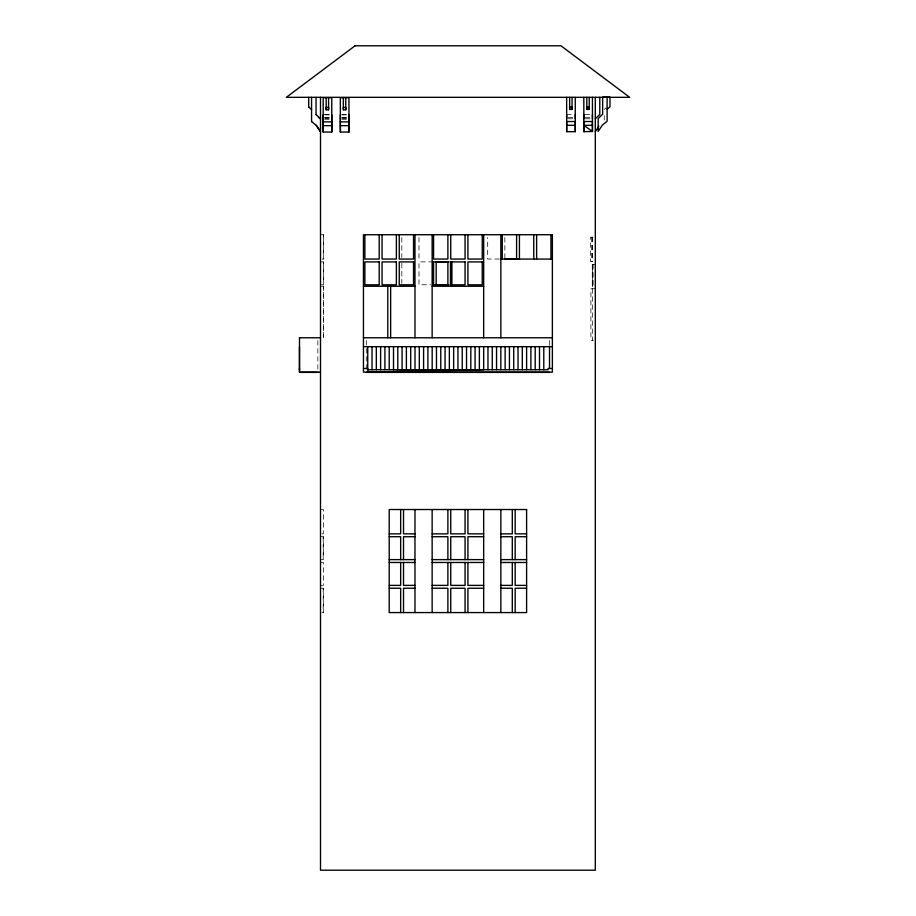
<?xml version="1.0" encoding="UTF-8"?>
<svg xmlns="http://www.w3.org/2000/svg" width="916" height="916" viewBox="0 0 916 916"><rect width="100%" height="100%" fill="white"/><g stroke="black" fill="none" stroke-linecap="round" stroke-linejoin="round"><path stroke-width="0.69" stroke-dasharray="4.58 3.44" d="M604.251 109.428L606.163 107.825M324.596 114.5L329.508 114.5M341.977 114.5L346.271 114.5M566.672 114.5L574.114 114.5M585.278 114.5L591.015 114.5M324.619 114.866L330.344 114.866M341.794 114.866L347.519 114.866M324.802 117.374L329.096 117.374M341.977 117.374L346.271 117.374M568.115 117.374L573.908 117.374M585.29 117.374L591.015 117.374M324.63 117.74L330.355 117.74M341.805 117.74L347.53 117.74M324.802 118.782L329.096 118.782M341.977 118.782L349.133 118.782M568.115 118.782L573.908 118.782M585.29 118.782L591.015 118.782M324.642 119.149L330.367 119.149M341.817 119.149L347.542 119.149M320.508 234.725L323.462 234.725L323.462 259.056L320.508 259.056M592.892 237.233L590.477 237.233L590.477 261.564L592.892 261.564M499.38 259.022L487.678 259.022L487.678 237.553M433.302 261.884L418.99 261.884L418.99 284.784L430.703 284.784M320.508 261.919L323.462 261.919L323.462 284.819L320.508 284.819M595.308 264.426L592.354 264.426L592.354 286.788M321.47 286.25L323.462 286.25L323.462 337.775L320.508 337.775M595.308 288.758L590.923 288.758L590.923 340.283L593.431 340.283M320.508 509.525L323.371 509.525L323.371 533.856L320.508 533.856M320.508 536.719L323.371 536.719L323.279 559.619L320.508 559.619M320.508 562.481L323.371 562.481L323.371 585.381L320.508 585.381M320.508 588.244L323.371 588.244L323.371 612.575L320.508 612.575M604.251 115.828L604.251 120.099M592.984 264.426L592.984 287.155M592.801 264.426L592.801 287.155M592.538 237.233L592.629 261.564M592.629 264.426L592.629 286.719M592.354 237.233L592.354 261.564M592.446 288.758L592.446 340.466M592.274 264.426L592.274 287.006M591.644 237.233L591.644 261.564M549.508 340.546L549.508 344.702M504.853 237.553L504.853 259.022M418.99 237.553L418.99 259.022M401.815 237.553L401.815 257.591M401.815 263.316L401.815 283.353M366.308 340.546L366.308 372.388M323.371 234.725L323.279 259.056M323.371 261.919L323.371 284.819M323.371 286.25L323.371 337.775M323.199 536.719L323.199 559.619M323.199 588.244L323.199 612.575M317.852 340.546L317.852 369.629"/><path stroke-width="1.37" d="M320.508 372.125L299.486 372.125L299.486 368.484M299.486 369.732L299.486 346.672M595.308 131.675L598.789 126.362M607.113 109.21L609.976 106.806L609.976 97.107L602.648 97.107L602.648 114.282L598.171 118.565L598.171 131.457L602.35 125.091L607.113 121.313L607.113 97.107M595.308 118.782L599.785 114.5L599.785 97.325M592.434 125.297L583.847 125.297L592.446 131.48L592.412 121.53L583.824 121.53L583.858 131.675L592.446 131.48L592.434 97.325M367.74 346.672L367.74 372.125L479.377 369.732L479.377 346.672M367.74 372.125L483.671 369.732L483.671 346.672M572.065 109.428L572.053 107.023L569.638 107.023L569.649 109.428L572.065 109.428L572.053 97.325M589.24 109.428L589.228 107.023L586.812 107.023L586.824 109.428L589.24 109.428L589.228 97.325M328.581 109.794L328.569 107.39L326.165 107.39L326.176 109.794L328.581 109.794L328.581 97.691M345.756 109.794L345.744 107.39L343.34 107.39L343.351 109.794L345.756 109.794L345.756 97.691M323.176 121.885L331.764 121.885L331.798 132.041L323.211 132.041L323.176 121.885L323.188 97.691L331.775 97.691L331.764 121.885M340.351 121.885L348.939 121.885L348.973 132.041L340.386 132.041L340.351 121.885L340.351 97.691L348.95 97.691L348.939 121.885M566.672 125.297L575.259 125.297L575.271 131.675L566.683 131.675L566.649 121.53L575.237 121.53L575.259 125.297M323.188 125.664L331.775 125.664M340.363 125.664L348.95 125.664M504.853 259.022L519.177 259.022M500.846 259.056L552.371 259.056M449.046 261.884L436.165 261.884L436.165 284.784L449.046 284.784M363.446 286.25L414.971 286.25M432.146 286.25L483.671 286.25M299.486 337.775L320.508 337.775M363.446 337.775L552.371 337.775M363.446 346.672L552.371 346.672M363.446 368.484L367.74 368.484M552.371 368.484L548.077 368.484L548.077 369.732L367.74 369.732M300.917 372.388L317.852 372.388M366.308 372.388L549.508 372.388M389.208 533.856L400.658 533.856L400.658 509.525M414.971 533.856L403.521 533.856L403.521 509.525M432.146 533.856L447.89 533.856L447.89 509.525M483.671 533.856L467.927 533.856L467.927 509.525M500.846 533.856L512.296 533.856L512.296 509.525M526.608 533.856L515.158 533.856L515.158 509.525M389.208 536.719L400.658 536.719L400.658 559.619M414.971 536.719L403.521 536.719L403.521 559.619M432.146 536.719L447.89 536.719L447.89 559.619M483.671 536.719L467.927 536.719L467.927 559.619M500.846 536.719L512.296 536.719L512.296 559.619M526.608 536.719L515.158 536.719L515.158 559.619M389.208 559.619L414.971 559.619M432.146 559.619L483.671 559.619M500.846 559.619L526.608 559.619M389.208 562.481L414.971 562.481M432.146 562.481L483.671 562.481M500.846 562.481L526.608 562.481M389.208 585.381L400.658 585.381L400.658 562.481M414.971 585.381L403.521 585.381L403.521 562.481M432.146 585.381L447.89 585.381L447.89 562.481M483.671 585.381L467.927 585.381L467.927 562.481M500.846 585.381L512.296 585.381L512.296 562.481M526.608 585.381L515.158 585.381L515.158 562.481M389.208 588.244L400.658 588.244L400.658 612.575M414.971 588.244L403.521 588.244L403.521 612.575M432.146 588.244L447.89 588.244L447.89 612.575M483.671 588.244L467.927 588.244L467.927 612.575M500.846 588.244L512.296 588.244L512.296 612.575M526.608 588.244L515.158 588.244L515.158 612.575M318.459 117.374L320.508 118.782M320.508 118.943L316.043 114.5M311.566 121.53L316.329 125.458L320.508 131.835M308.703 107.023L311.566 109.577M316.329 125.297L320.508 131.675M592.446 118.782L592.434 114.5M583.858 118.782L583.847 114.5M575.271 118.782L575.259 114.5M566.683 118.782L566.672 114.5M348.95 114.866L348.973 132.041M340.363 114.866L340.386 132.041M331.775 114.866L331.798 132.041M323.188 114.866L323.211 132.041M595.308 97.325L595.308 870.2L320.508 870.2L320.508 97.325M586.812 97.325L586.824 109.428M583.824 97.325L583.858 131.675M575.259 97.325L575.271 131.675M569.638 97.325L569.649 109.428M566.649 97.325L566.683 131.675M550.94 234.725L550.94 259.056M549.508 346.088L549.508 368.243M543.783 346.672L543.783 369.732M539.49 346.672L539.49 369.732M536.627 234.725L536.627 259.056M535.196 346.672L535.196 369.732M533.765 234.725L533.765 259.056M530.902 346.672L530.902 369.732M526.608 346.672L526.608 369.732M522.315 346.672L522.315 369.732M519.429 234.725L519.429 259.056M518.021 346.672L518.021 369.732M516.59 234.725L516.59 259.056M513.727 346.672L513.727 369.732M509.433 346.672L509.433 369.732M505.14 346.672L505.14 369.732M502.277 234.725L502.277 259.056M500.846 234.725L500.846 337.775M500.846 346.672L500.846 369.732M500.846 509.525L500.846 612.575M496.552 346.672L496.552 369.732M492.258 346.672L492.258 369.732M487.965 346.672L487.965 369.732M483.671 234.725L483.671 337.775M483.671 509.525L483.671 612.575M482.24 234.725L482.24 259.056L467.927 259.056L467.927 234.725M475.083 346.672L475.083 369.732M470.824 346.672L470.824 369.732M466.53 346.672L466.53 369.732M465.065 234.725L465.065 259.056L450.752 259.056L450.752 234.725M465.065 509.525L465.065 533.856L450.752 533.856L450.752 509.525M465.065 559.619L465.065 536.719L450.752 536.719L450.752 559.619M465.065 562.481L465.065 585.381L450.752 585.381L450.752 562.481M465.065 612.575L465.065 588.244L450.752 588.244L450.752 612.575M462.236 346.672L462.236 369.732M457.943 346.672L457.943 369.732M453.649 346.672L453.649 369.732M451.909 261.884L451.909 286.216M450.477 261.884L450.477 284.784M449.355 346.672L449.355 369.732M447.89 234.725L447.89 259.056L433.577 259.056L433.577 234.725M445.061 346.672L445.061 369.732M440.768 346.672L440.768 369.732M436.474 346.672L436.474 369.732M433.302 261.884L433.302 284.784M432.18 346.672L432.18 369.732M432.146 234.725L432.146 337.775M432.146 509.525L432.146 612.575M427.887 346.672L427.887 369.732L423.593 369.732L423.593 346.672M419.299 346.672L419.299 369.732L415.005 369.732L415.005 346.672M414.971 234.725L414.971 337.775M414.971 509.525L414.971 612.575M413.54 234.725L413.54 259.056L399.239 259.056L399.239 234.725M410.712 346.672L410.712 369.732M406.383 346.672L406.383 369.732M402.09 346.672L402.09 369.732M397.796 346.672L397.796 369.732M396.376 234.725L396.376 259.056L382.064 259.056L382.064 234.725M393.502 346.672L393.502 369.732M390.651 286.25L390.651 337.775M389.208 346.672L389.208 369.732M387.789 286.25L387.789 337.775M384.915 346.672L384.915 369.732M380.621 346.672L380.621 369.732M379.201 234.725L379.201 259.056L364.877 259.056L364.877 234.725M376.327 346.672L376.327 369.732M372.033 346.672L372.033 369.732M343.351 97.691L343.351 109.794M326.176 97.691L326.176 109.794M316.043 97.325L316.043 114.66M311.566 97.325L311.566 121.679M308.703 97.325L308.703 107.172M299.486 337.775L299.486 372.125M355.042 45.8L286.342 97.325L629.658 97.325L560.958 45.8L355.042 45.8M552.371 234.725L363.446 234.725L363.446 372.125L552.371 372.125L552.371 234.725M379.201 261.919L364.877 261.919L364.877 284.819L379.201 284.819L379.201 261.919M396.376 261.919L382.064 261.919L382.064 284.819L396.376 284.819L396.376 261.919M413.54 261.919L399.239 261.919L399.239 284.819L413.54 284.819L413.54 261.919M447.89 261.919L433.577 261.919L433.577 284.819L447.89 284.819L447.89 261.919M465.065 261.919L450.752 261.919L450.752 284.819L465.065 284.819L465.065 261.919M482.24 261.919L467.927 261.919L467.927 284.819L482.24 284.819L482.24 261.919M526.608 509.525L389.208 509.525L389.208 612.575L526.608 612.575L526.608 509.525"/></g></svg>
